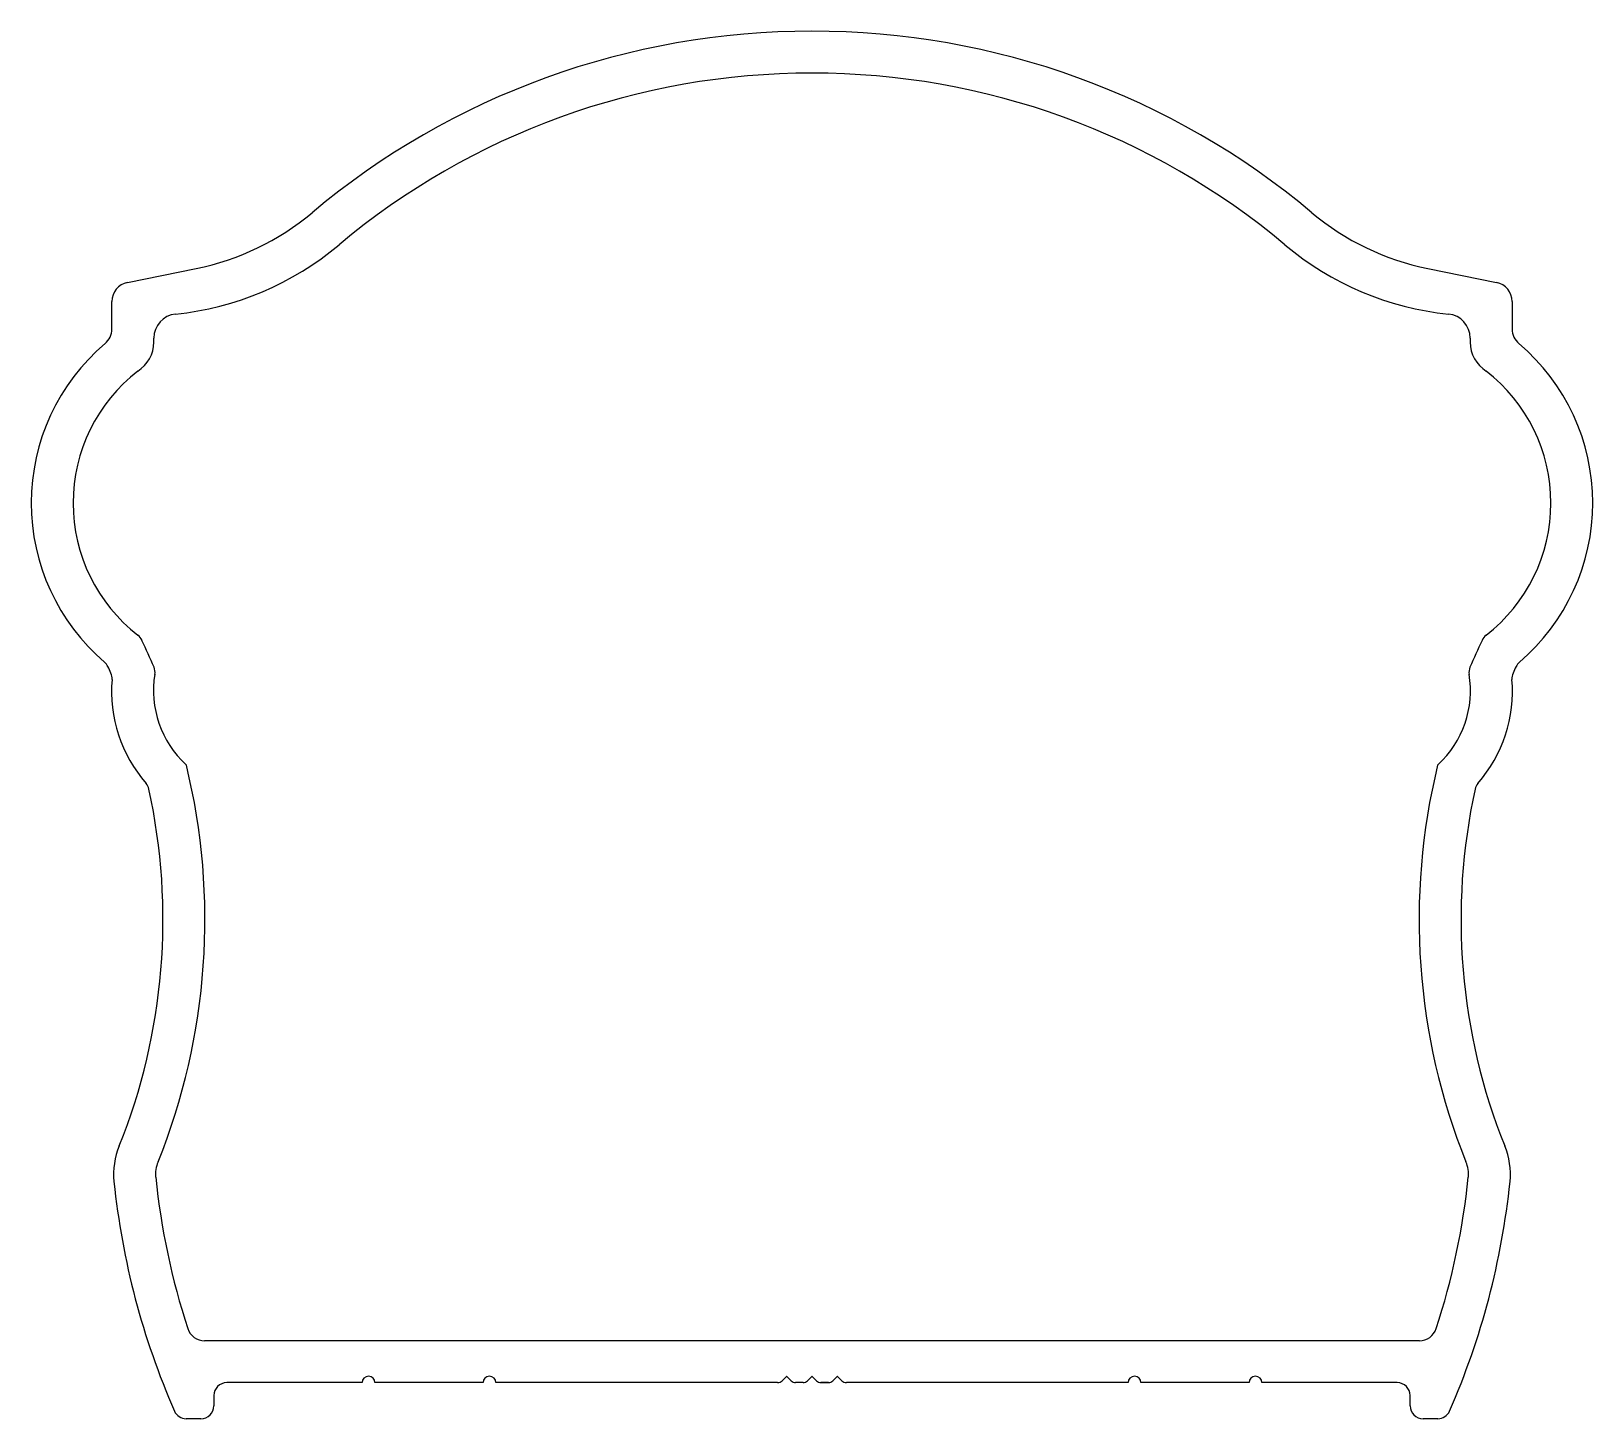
# Model space of a CAD drawing. Extents: x -30.3 to 31.2, y 1.8 to 56.5.
import ezdxf

# ---------------------------------------------------------------- set-up
doc = ezdxf.new("R2010")
doc.units = 0
doc.header["$MEASUREMENT"] = 0
doc.layers.get('0').update_dxf_attribs({"linetype": 'CONTINUOUS'})

msp = doc.modelspace()

# ---------------------------------------------------------------- linework, layer by layer
at = {"color": 7}
for p, q in [((-26.515, 46.571), (-23.804, 47.123)), ((24.693, 47.123), (27.404, 46.571)), ((-27.125, 44.746), (-27.125, 45.825)), ((28.014, 45.825), (28.014, 44.746)), ((-17.272, 3.241), (-22.601, 3.241)), ((-12.51, 3.241), (-16.764, 3.241)), ((-0.909, 3.241), (-12.002, 3.241)), ((-0.909, 3.241), (-0.909, 3.241)), ((-0.909, 3.241), (-0.909, 3.241)), ((-0.909, 3.241), (-0.909, 3.241)), ((-0.561, 3.485), (-0.732, 3.314)), ((-0.379, 3.314), (-0.55, 3.485)), ((0.091, 3.241), (-0.202, 3.241)), ((0.439, 3.485), (0.268, 3.314)), ((0.621, 3.314), (0.45, 3.485)), ((1.091, 3.241), (0.798, 3.241)), ((0.798, 3.241), (1.091, 3.241)), ((1.091, 3.241), (0.798, 3.241)), ((0.798, 3.241), (1.091, 3.241)), ((1.091, 3.241), (0.798, 3.241)), ((0.798, 3.241), (0.798, 3.241)), ((1.439, 3.485), (1.268, 3.314)), ((1.621, 3.314), (1.45, 3.485)), ((12.89, 3.241), (1.798, 3.241)), ((17.653, 3.241), (13.398, 3.241)), ((23.49, 3.241), (18.161, 3.241)), ((-23.109, 2.733), (-23.109, 2.327)), ((23.998, 2.327), (23.998, 2.733)), ((-23.617, 1.819), (-24.197, 1.819)), ((25.086, 1.819), (24.506, 1.819))]:
    msp.add_line(p, q, dxfattribs=at)
at = {"color": 7, "linetype": 'Continuous'}
for p, q in [((-25.474, 44.219), (-25.474, 44.382)), ((26.363, 44.382), (26.363, 44.219)), ((24.36, 4.892), (-23.472, 4.892))]:
    msp.add_line(p, q, dxfattribs=at)
at = {"color": 7}
for centre, radius, start, end in [((0.402, 25.905), 30.566, 89.9211, 129.99099), ((0.486, 25.905), 30.566, 50.00901, 90.0789), ((-25.856, 57.208), 10.292, 281.49709, 309.99099), ((26.744, 57.208), 10.292, 230.00901, 258.50291), ((-26.363, 45.825), 0.762, 101.49709, 180), ((27.252, 45.825), 0.762, 0, 78.50291), ((-27.887, 44.746), 0.762, 310.33184, 360), ((28.776, 44.746), 0.762, 180, 229.66816), ((-22.062, 37.885), 8.238, 130.33184, 229.51579), ((22.951, 37.885), 8.238, 310.48421, 49.66816), ((-27.741, 31.233), 0.508, 24.55162, 49.51579), ((-49.081, 21.485), 23.97, 23.86528, 24.55162), ((49.97, 21.485), 23.97, 155.44838, 156.13472), ((28.629, 31.233), 0.508, 130.48421, 155.44838), ((-27.625, 30.977), 0.508, 355.49027, 23.86528), ((-21.536, 30.497), 5.601, 175.49027, 220.7425), ((22.424, 30.497), 5.601, 319.2575, 4.50973), ((28.514, 30.977), 0.508, 156.13472, 184.50973), ((-49.081, 21.485), 23.97, 338.15536, 12.36749), ((-26.164, 26.51), 0.508, 12.36749, 40.7425), ((49.97, 21.485), 23.97, 167.63251, 201.84464), ((27.052, 26.51), 0.508, 139.2575, 167.63251), ((-24.2, 11.454), 2.858, 157.0985, 185.88872), ((25.089, 11.454), 2.858, 354.11128, 22.9015), ((3.115, 14.271), 30.317, 185.88872, 203.62188), ((-2.226, 14.271), 30.317, 336.37812, 354.11128), ((-22.601, 2.733), 0.508, 90, 180), ((-17.018, 3.241), 0.254, 0, 180), ((-12.256, 3.241), 0.254, 0, 180), ((-0.909, 3.491), 0.25, 270, 315), ((-0.556, 3.48), 0.008, 45, 135), ((-0.202, 3.491), 0.25, 225, 270), ((0.091, 3.491), 0.25, 270, 315), ((0.444, 3.48), 0.008, 45, 135), ((0.798, 3.491), 0.25, 225, 270), ((1.091, 3.491), 0.25, 270, 315), ((1.444, 3.48), 0.008, 45, 135), ((1.798, 3.491), 0.25, 225, 270), ((13.144, 3.241), 0.254, 0, 180), ((17.907, 3.241), 0.254, 0, 180), ((23.49, 2.733), 0.508, 360, 90), ((-24.197, 2.327), 0.508, 203.62188, 270), ((-23.617, 2.327), 0.508, 270, 0), ((24.506, 2.327), 0.508, 180, 270), ((25.086, 2.327), 0.508, 270, 336.37812)]:
    msp.add_arc(centre, radius, start, end, dxfattribs=at)
at = {"color": 7, "linetype": 'Continuous'}
for centre, radius, start, end in [((0.402, 25.905), 28.915, 89.9166, 129.99099), ((0.486, 25.905), 28.915, 50.00901, 90.0834), ((-25.856, 57.208), 11.943, 275.93727, 309.99099), ((26.744, 57.208), 11.943, 230.00901, 264.06273), ((-24.522, 44.382), 0.952, 95.93727, 180), ((25.41, 44.382), 0.953, 360, 84.06273), ((-26.808, 44.219), 1.334, 301.8262, 360), ((27.696, 44.219), 1.333, 180, 238.1738), ((-22.062, 37.885), 6.587, 127.85486, 232.14649), ((22.951, 37.885), 6.587, 307.85351, 52.14514), ((-26.455, 32.233), 0.572, 25.41017, 52.14649), ((27.344, 32.233), 0.571, 127.85351, 154.58983), ((-49.081, 21.485), 25.621, 22.81783, 25.41017), ((49.97, 21.485), 25.621, 154.58983, 157.18217), ((-25.934, 31.223), 0.508, 350.61667, 22.81783), ((26.822, 31.223), 0.508, 157.18217, 189.38333), ((-21.536, 30.497), 3.95, 170.61667, 227.3951), ((22.424, 30.497), 3.95, 312.6049, 9.38333), ((-49.081, 21.485), 25.621, 338.11354, 13.71194), ((-24.252, 27.543), 0.0635, 13.71194, 47.3951), ((49.97, 21.485), 25.621, 166.28806, 201.88646), ((25.141, 27.543), 0.0635, 132.6049, 166.28806), ((-24.2, 11.454), 1.207, 156.54031, 185.88872), ((25.089, 11.454), 1.207, 354.11128, 23.45969), ((3.115, 14.271), 28.666, 185.88872, 198.08212), ((-2.226, 14.271), 28.666, 341.91788, 354.11128), ((-23.472, 5.591), 0.699, 198.08212, 270), ((24.36, 5.591), 0.699, 270, 341.91788)]:
    msp.add_arc(centre, radius, start, end, dxfattribs=at)

doc.saveas('drawing.dxf')
